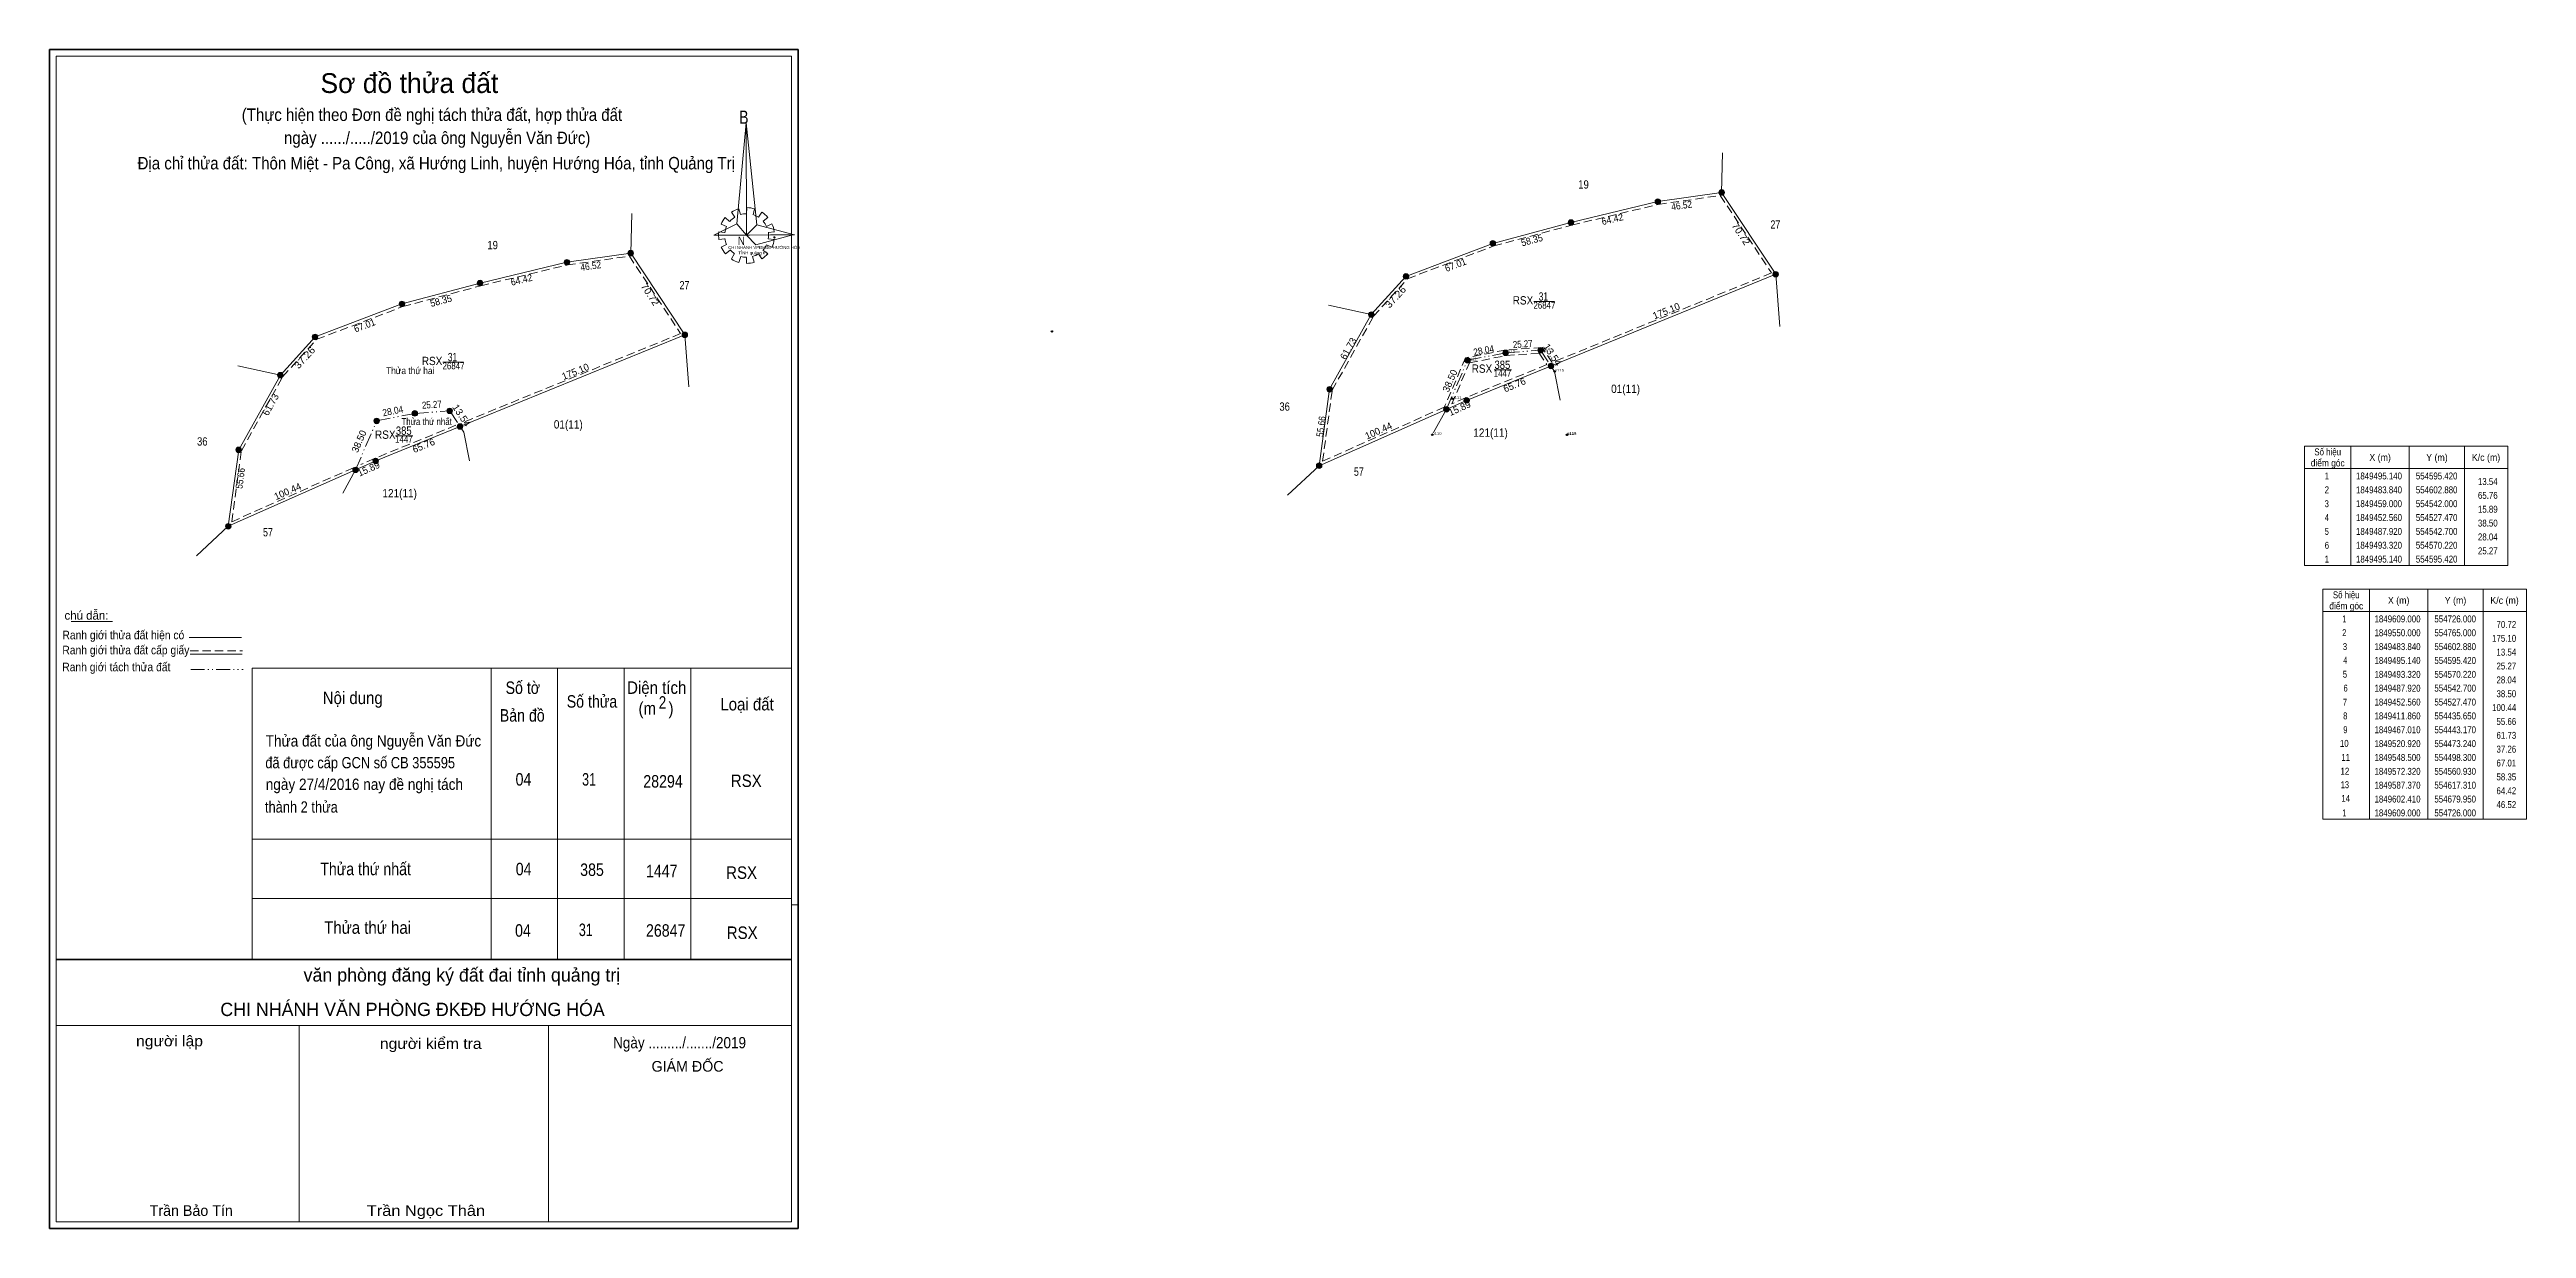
# Model space of a CAD drawing. Header units: metres. Extents: x 553520 to 555307, y 1848861 to 1849712.
import ezdxf
from ezdxf.enums import TextEntityAlignment as Align

# ---------------------------------------------------------------- set-up
doc = ezdxf.new("R2010")
doc.units = ezdxf.units.M
doc.header["$LTSCALE"] = 2
doc.header["$PDMODE"] = 32
doc.header["$PDSIZE"] = 1
doc.linetypes.add('DASH_DOUBLE_DOT', pattern=[9.2, 5, -1.2, 0.3, -1.2, 0.3, -1.2])
doc.linetypes.add('MEDIUM_DASHED', pattern=[4.5, 3, -1.5])
for name, color, linetype, lineweight in [('1', 7, 'MEDIUM_DASHED', 13), ('10', 7, 'Continuous', 13), ('2', 7, 'Continuous', 13), ('28', 7, 'Continuous', 13), ('63', 7, 'Continuous', 13)]:
    doc.layers.add(name, color=color, linetype=linetype, lineweight=lineweight)
for name, color, linetype in [('12', 7, 'Continuous'), ('6', 7, 'Continuous'), ('7', 7, 'Continuous')]:
    doc.layers.add(name, color=color, linetype=linetype)

msp = doc.modelspace()

# ---------------------------------------------------------------- hatches: boundary and pattern name
at = {"layer": '1'}
for points in [[(554597.42, 1849495.14, 1), (554593.42, 1849495.14, 1)], [(553810.454, 1849451.409, 1), (553806.454, 1849451.409, 1)], [(554544, 1849459, 1), (554540, 1849459, 1)], [(553757.034, 1849415.269, 1), (553753.034, 1849415.269, 1)]]:
    msp.add_hatch(color=256, dxfattribs=at).paths.add_polyline_path(points)
at = {"layer": '10'}
for points in [[(554681.95, 1849602.41, 1), (554677.95, 1849602.41, 1)], [(554728, 1849609, 1), (554724, 1849609, 1)], [(554619.31, 1849587.37, 1), (554615.31, 1849587.37, 1)], [(553894.984, 1849558.679, 1), (553890.984, 1849558.679, 1)], [(553941.034, 1849565.269, 1), (553937.034, 1849565.269, 1)], [(554562.93, 1849572.32, 1), (554558.93, 1849572.32, 1)], [(553832.344, 1849543.639, 1), (553828.344, 1849543.639, 1)], [(554500.3, 1849548.5, 1), (554496.3, 1849548.5, 1)], [(554767, 1849550, 1), (554763, 1849550, 1)], [(553775.964, 1849528.589, 1), (553771.964, 1849528.589, 1)], [(554475.24, 1849520.92, 1), (554471.24, 1849520.92, 1)], [(553713.334, 1849504.769, 1), (553709.334, 1849504.769, 1)], [(553980.034, 1849506.269, 1), (553976.034, 1849506.269, 1)], [(554544.7, 1849487.92, 1), (554540.7, 1849487.92, 1)], [(554572.22, 1849493.32, 1), (554568.22, 1849493.32, 1)], [(553688.274, 1849477.189, 1), (553684.274, 1849477.189, 1)], [(554445.17, 1849467.01, 1), (554441.17, 1849467.01, 1)], [(554604.88, 1849483.84, 1), (554600.88, 1849483.84, 1)], [(553785.254, 1849449.589, 1), (553781.254, 1849449.589, 1)], [(554529.47, 1849452.56, 1), (554525.47, 1849452.56, 1)], [(553757.734, 1849444.189, 1), (553753.734, 1849444.189, 1)], [(553817.914, 1849440.109, 1), (553813.914, 1849440.109, 1)], [(553658.204, 1849423.279, 1), (553654.204, 1849423.279, 1)], [(553742.504, 1849408.829, 1), (553738.504, 1849408.829, 1)], [(554437.65, 1849411.86, 1), (554433.65, 1849411.86, 1)], [(553650.684, 1849368.129, 1), (553646.684, 1849368.129, 1)]]:
    msp.add_hatch(color=256, dxfattribs=at).paths.add_polyline_path(points)

# ---------------------------------------------------------------- linework, layer by layer
at = {"layer": '1'}
for points in [[(554725.03, 1849606.84), (554761.99, 1849550.93), (554603.64, 1849486.31), (554596.44, 1849497.22), (554569.95, 1849495.31), (554541.28, 1849489.68), (554525.94, 1849454.07), (554438.12, 1849415.14), (554445.1, 1849466.37), (554474.87, 1849519.75), (554499.46, 1849546.8), (554561.55, 1849570.41), (554617.8, 1849585.43), (554680.33, 1849600.44)], [(554594.4, 1849493.06), (554599.87, 1849484.77), (554541.22, 1849460.84), (554531.33, 1849456.46), (554544.12, 1849486.16), (554570.49, 1849491.33)]]:
    msp.add_lwpolyline(points, close=True, dxfattribs=at)
for points in [[(553738.97, 1849410.34), (553651.15, 1849371.41), (553658.13, 1849422.64), (553687.9, 1849476.02), (553712.49, 1849503.07), (553774.58, 1849526.68), (553830.83, 1849541.7), (553893.36, 1849556.71), (553938.06, 1849563.11)], [(553938.06, 1849563.11), (553975.02, 1849507.2), (553816.67, 1849442.58)], [(553812.9, 1849441.04), (553754.25, 1849417.11), (553744.36, 1849412.73)]]:
    msp.add_lwpolyline(points, dxfattribs=at)
at = {"layer": '1', "linetype": 'Continuous'}
for centre in [(554595.42, 1849495.14), (553808.454, 1849451.409), (554542, 1849459), (553755.034, 1849415.269)]:
    msp.add_circle(centre, 2, dxfattribs=at)
at = {"layer": '10'}
for p, q in [((554726, 1849609), (554726.69, 1849637.59)), ((553939.03, 1849565.27), (553939.72, 1849593.86)), ((554765, 1849550), (554767.91, 1849512.39)), ((554442.47, 1849527.73), (554473.24, 1849520.92)), ((554590.44, 1849530.33), (554605.4, 1849530.33)), ((553978.03, 1849506.27), (553980.94, 1849468.66)), ((553655.5, 1849484), (553686.27, 1849477.19)), ((553803.47, 1849486.6), (553818.43, 1849486.6)), ((554561.87, 1849481.06), (554574.4, 1849481.06)), ((554527.47, 1849452.56), (554518.2, 1849435.86)), ((553769.31, 1849433.52), (553781.84, 1849433.52)), ((553740.5, 1849408.83), (553731.23, 1849392.13)), ((554412.7, 1849390.48), (554435.65, 1849411.86)), ((553625.73, 1849346.75), (553648.68, 1849368.13))]:
    msp.add_line(p, q, dxfattribs=at)
for points in [[(554435.65, 1849411.86), (554542, 1849459), (554765, 1849550), (554726, 1849609)], [(554473.24, 1849520.92), (554498.3, 1849548.5), (554560.93, 1849572.32), (554617.31, 1849587.37), (554679.95, 1849602.41), (554726, 1849609)], [(553648.68, 1849368.13), (553755.03, 1849415.27), (553978.03, 1849506.27), (553939.03, 1849565.27)], [(553686.27, 1849477.19), (553711.33, 1849504.77), (553773.96, 1849528.59), (553830.34, 1849543.64), (553892.98, 1849558.68), (553939.03, 1849565.27)], [(554435.65, 1849411.86), (554443.17, 1849467.01), (554473.24, 1849520.92)], [(553648.68, 1849368.13), (553656.2, 1849423.28), (553686.27, 1849477.19)]]:
    msp.add_lwpolyline(points, dxfattribs=at)
at = {"layer": '10', "linetype": 'DASH_DOUBLE_DOT'}
for points in [[(554527.47, 1849452.56), (554542.7, 1849487.92), (554570.22, 1849493.32), (554595.42, 1849495.14), (554602.88, 1849483.84)], [(553740.5, 1849408.83), (553755.73, 1849444.19), (553783.25, 1849449.59), (553808.45, 1849451.41), (553815.91, 1849440.11)]]:
    msp.add_lwpolyline(points, dxfattribs=at)
at = {"layer": '10'}
for centre in [(554679.95, 1849602.41), (554726, 1849609), (554617.31, 1849587.37), (553892.984, 1849558.679), (553939.034, 1849565.269), (554560.93, 1849572.32), (553830.344, 1849543.639), (554498.3, 1849548.5), (554765, 1849550), (553773.964, 1849528.589), (554473.24, 1849520.92), (553711.334, 1849504.769), (553978.034, 1849506.269), (554542.7, 1849487.92), (554570.22, 1849493.32), (553686.274, 1849477.189), (554443.17, 1849467.01), (554602.88, 1849483.84), (553783.254, 1849449.589), (554527.47, 1849452.56), (553755.734, 1849444.189), (553815.914, 1849440.109), (553656.204, 1849423.279), (553740.504, 1849408.829), (554435.65, 1849411.86), (553648.684, 1849368.129)]:
    msp.add_circle(centre, 2, dxfattribs=at)
at = {"layer": '2'}
for p, q in [((554014.04, 1849591.24), (554011.68, 1849594.8)), ((554017.05, 1849597.25), (554018.1, 1849593.02)), ((554022.55, 1849593.7), (554022.68, 1849598.07)), ((554028.3, 1849597.25), (554027.26, 1849592.88)), ((554031.18, 1849591.24), (554033.54, 1849594.8)), ((554002.52, 1849580.72), (554006.84, 1849580.04)), ((554008.15, 1849584.41), (554004.22, 1849586.05)), ((554007.1, 1849590.97), (554010.37, 1849588.1)), ((554020.45, 1849578.13), (554024.64, 1849578.13)), ((554037.86, 1849590.97), (554034.59, 1849588.24)), ((554036.94, 1849584.55), (554040.87, 1849586.46)), ((554042.7, 1849580.72), (554038.25, 1849580.04)), ((554006.84, 1849575.67), (554002.52, 1849574.99)), ((554004.22, 1849569.66), (554008.15, 1849571.57)), ((554010.77, 1849567.47), (554007.36, 1849564.74)), ((554011.68, 1849561.05), (554013.91, 1849564.88)), ((554018.36, 1849562.83), (554017.05, 1849558.59)), ((554022.55, 1849557.91), (554022.55, 1849562.14)), ((554026.87, 1849562.83), (554028.17, 1849558.73)), ((554033.54, 1849561.05), (554031.18, 1849564.74)), ((554034.33, 1849567.47), (554037.86, 1849564.88)), ((554041, 1849569.52), (554036.68, 1849571.16)), ((554038.25, 1849575.67), (554042.7, 1849574.99)), ((553535.38, 1849299.33), (553565.2, 1849299.33)), ((553620.52, 1849287.81), (553658.14, 1849287.81)), ((553621.12, 1849275.75), (553658.68, 1849275.75)), ((553665.84, 1849265.84), (554055, 1849265.84)), ((553665.84, 1849265.84), (553665.84, 1849055.55)), ((553838.29, 1849265.84), (553838.29, 1849055.55)), ((553886.29, 1849265.84), (553886.29, 1849055.55)), ((553934.29, 1849265.84), (553934.29, 1849055.55)), ((553982.29, 1849265.84), (553982.29, 1849055.55)), ((553665.84, 1849142.43), (554055, 1849142.43)), ((553665.84, 1849099.59), (554055, 1849099.59)), ((554054.97, 1849094.85), (554059.78, 1849094.85)), ((553519.76, 1849050.91), (553519.76, 1848861.38)), ((553665.84, 1849055.56), (554055, 1849055.56)), ((553524.6, 1849007.94), (554055, 1849007.94)), ((553699.76, 1849007.94), (553699.76, 1848866.22)), ((553879.76, 1849007.94), (553879.76, 1848866.22))]:
    msp.add_line(p, q, dxfattribs=at)
at = {"layer": '2', "linetype": 'MEDIUM_DASHED'}
msp.add_line((553621.12, 1849278.27), (553658.98, 1849278.27), dxfattribs=at)
at = {"layer": '2', "linetype": 'DASH_DOUBLE_DOT'}
msp.add_line((553621.66, 1849264.89), (553659.46, 1849264.89), dxfattribs=at)
at = {"layer": '2', "lineweight": 35}
msp.add_line((553524.6, 1849055.56), (554055, 1849055.56), dxfattribs=at)
at = {"layer": '2'}
for points in [[(553519.76, 1848861.38), (553519.76, 1849712.17), (554059.76, 1849712.17), (554059.76, 1848861.38)], [(553519.76, 1848861.38), (553519.76, 1849712.17), (554059.76, 1849712.17), (554059.76, 1848861.38)], [(554054.97, 1849055.56), (554054.97, 1848866.2), (553524.57, 1848866.2), (553524.57, 1849707.4), (554054.97, 1849707.4)], [(554022.28, 1849659.28), (554022.55, 1849578.27), (554015.48, 1849586.33)], [(554022.28, 1849659.28), (554022.55, 1849578.27), (554030.01, 1849585.78)], [(553998.99, 1849578.27), (554015.48, 1849586.33), (554022.55, 1849578.27)], [(554057.1, 1849578.54), (554022.55, 1849578.27), (554030.01, 1849585.78)], [(554056.84, 1849578.67), (554029.35, 1849571.3), (554022.55, 1849578.27)]]:
    msp.add_lwpolyline(points, close=True, dxfattribs=at)
at = {"layer": '2', "lineweight": 35}
msp.add_lwpolyline([(553519.77, 1849712.2), (554059.77, 1849712.2), (554059.77, 1848861.4), (553519.77, 1848861.4)], close=True, dxfattribs=at)
at = {"layer": '2'}
for centre, major_axis, start_param, end_param in [((554022.612, 1849577.983), (20.19, 0), 1.84955988, 2.13900916), ((554022.612, 1849577.983), (20.19, 0), 1.27924208, 1.56332225), ((554022.612, 1849577.983), (20.19, 0), 0.71056237, 0.99687234), ((554022.612, 1849577.983), (20.19, 0), 3.00667928, 3.29139349), ((554022.612, 1849577.983), (20.19, 0), 2.43958176, 2.72400246), ((554022.612, 1849577.983), (15.823, 0), 2.72368549, 3.01515824), ((554022.612, 1849577.983), (15.823, 0), 2.13373541, 2.44496261), ((554022.612, 1849577.983), (15.823, 0), 1.56985589, 1.85611068), ((554022.612, 1849577.983), (15.823, 0), 1.00270906, 1.2755622), ((554022.612, 1849577.983), (15.823, 0), 0.42678376, 0.70646463), ((554022.612, 1849577.983), (15.823, 0), 6.13558388, 6.41618463), ((554022.612, 1849577.983), (20.19, 0), 0.1390515, 0.43393316), ((554022.612, 1849577.983), (20.19, 0), 3.56988637, 3.85691866), ((554022.612, 1849577.983), (15.823, 0), 3.28229955, 3.56105054), ((554022.612, 1849577.983), (15.823, 0), 3.86077574, 4.13258255), ((554022.497, 1849577.863), (20.19, 0), 4.1470906, 4.43659307), ((554022.612, 1849577.983), (15.823, 0), 4.43854677, 4.71314001), ((554022.612, 1849577.983), (20.19, 0), 4.71301008, 4.99761054), ((554022.612, 1849577.983), (15.823, 0), 4.99087134, 5.28933161), ((554022.612, 1849577.983), (20.19, 0), 5.28561416, 5.56798705), ((554022.612, 1849577.983), (15.823, 0), 5.56137327, 5.83951437), ((554022.612, 1849577.983), (20.19, 0), 5.85230288, 6.13839648)]:
    msp.add_ellipse(centre, major_axis=major_axis, ratio=0.995001, start_param=start_param, end_param=end_param, dxfattribs=at)
msp.add_point((554042.7, 1849576.63), dxfattribs=at)
at = {"layer": '28'}
for p, q in [((554605.52, 1849479.85), (554609.6, 1849459.2)), ((553818.55, 1849436.12), (553822.63, 1849415.47))]:
    msp.add_line(p, q, dxfattribs=at)
at = {"layer": '6'}
msp.add_point((554242.84, 1849508.76), dxfattribs=at)
at = {"layer": '63'}
for p, q in [((554605.52, 1849479.85), (554602.88, 1849483.84)), ((553818.55, 1849436.12), (553815.91, 1849440.11)), ((555180.02, 1849425.84), (555180.02, 1849339.84)), ((555222.02, 1849425.84), (555222.02, 1849339.84)), ((555262.02, 1849425.84), (555262.02, 1849339.84)), ((555146.42, 1849409.84), (555293.22, 1849409.84)), ((555193.4, 1849322.68), (555193.4, 1849156.68)), ((555235.4, 1849322.68), (555235.4, 1849156.68)), ((555275.4, 1849322.68), (555275.4, 1849156.68)), ((555159.8, 1849306.68), (555306.6, 1849306.68))]:
    msp.add_line(p, q, dxfattribs=at)
for points in [[(555146.42, 1849425.84), (555293.22, 1849425.84), (555293.22, 1849339.84), (555146.42, 1849339.84)], [(555159.8, 1849322.68), (555306.6, 1849322.68), (555306.6, 1849156.68), (555159.8, 1849156.68)]]:
    msp.add_lwpolyline(points, close=True, dxfattribs=at)
at = {"layer": '7'}
for p in [(554542.7, 1849487.92), (554570.22, 1849493.32), (554595.42, 1849495.14), (554605.52, 1849479.85), (554531.69, 1849460.16), (554517.28, 1849434.2), (554614.46, 1849434.21), (554614.55, 1849434.12)]:
    msp.add_point(p, dxfattribs=at)

# ---------------------------------------------------------------- texts
at = {"layer": '1', "width": 0.85}
for s, p in [('26847', (554598.16, 1849525.15)), ('26847', (553811.19, 1849481.41)), ('1447', (554567.95, 1849476.02)), ('1447', (553775.39, 1849428.47))]:
    msp.add_text(s, height=5, dxfattribs=at).set_placement(p, align=Align.CENTER)
at = {"layer": '10'}
for s, width, p in [('19', 0.85, (554626.38, 1849611.82)), ('27', 0.8, (554764.77, 1849582.9)), ('19', 0.85, (553839.41, 1849568.08)), ('27', 0.8, (553977.8, 1849539.16)), ('RSX', 0.9, (554582.69, 1849528.19)), ('31', 0.75, (554597.425, 1849530.97)), ('RSX', 0.9, (553795.72, 1849484.45)), ('31', 0.75, (553810.455, 1849487.23)), ('385', 0.85, (554567.84, 1849481.7)), ('RSX', 0.9, (554553.11, 1849478.92)), ('01(11)', 0.9, (554656.71, 1849464.34)), ('36', 0.85, (554410.75, 1849451.54)), ('RSX', 0.9, (553761.97, 1849431.25)), ('385', 0.85, (553775.28, 1849434.15)), ('01(11)', 0.9, (553893.98, 1849438.67)), ('121(11)', 0.9, (554559.305, 1849432.73)), ('36', 0.85, (553629.96, 1849426.35)), ('57', 0.8, (554464.3, 1849404.58)), ('121(11)', 0.9, (553772.335, 1849388.99)), ('57', 0.8, (553677.33, 1849360.84))]:
    msp.add_text(s, height=6, dxfattribs=dict(at, width=width)).set_placement(p, align=Align.CENTER)
at = {"layer": '12', "width": 1.25}
for s, p in [('p112', (554542.7, 1849487.92)), ('p113', (554570.22, 1849493.32)), ('p114', (554595.42, 1849495.14)), ('p115', (554605.52, 1849479.85)), ('p111', (554531.69, 1849460.16)), ('p110', (554517.28, 1849434.2)), ('p117', (554614.46, 1849434.21)), ('p116', (554614.55, 1849434.12))]:
    msp.add_text(s, height=1.8, dxfattribs=at).set_placement(p)
at = {"layer": '2'}
msp.add_text('Sơ đồ thửa đất', height=14.28, dxfattribs=at).set_placement((553779.345, 1849680.82), align=Align.CENTER)
for s, height, width, p in [('(Thực hiện theo Đơn đề nghị tách thửa đất, hợp thửa đất ', 9, 0.9, (553797.125, 1849660.66)), ('ngày ....../...../2019 của ông Nguyễn Văn Đức)', 9, 0.9, (553799.41, 1849643.98)), ('Địa chỉ thửa đất: Thôn Miệt - Pa Công, xã Hướng Linh, huyện Hướng Hóa, tỉnh Quảng Trị', 9, 0.9, (553798.75, 1849625.68)), ('Thửa thứ hai', 5, 0.9, (553779.955, 1849477.96)), ('Thửa thứ nhất', 5, 0.85, (553791.825, 1849441.21)), ('Ngày ........./......./2019', 8.1, 0.9, (553974.255, 1848991.42))]:
    msp.add_text(s, height=height, dxfattribs=dict(at, width=width)).set_placement(p, align=Align.CENTER)
for s, height, width, p in [('B', 9.508, 0.8, (554017.23, 1849658.61)), ('N', 5.942, 0.9, (554016.27, 1849571.19)), ('CHI NHÁNH VPĐKĐĐ-HƯỚNG HÓA', 2.249, 0.95, (554009.37, 1849568.19)), ('TỈNH quảng trị', 2.25, 1.05, (554016.63, 1849564.29)), ('Ranh giới thửa đất hiện có ', 6.172, 0.9, (553529.07, 1849286.6)), ('Ranh giới thửa đất cấp giấy', 6.172, 0.9, (553529.01, 1849275.74)), ('Ranh giới tách thửa đất', 6.172, 0.9, (553528.95, 1849263.5)), ('Số tờ', 9, 0.85, (553848.75, 1849247.14)), ('Diện tích', 9, 0.9, (553936.41, 1849247.2)), ('Nội dung', 9, 0.9, (553716.81, 1849239.82)), ('Bản đồ', 9, 0.85, (553844.55, 1849227.16)), ('Số thửa', 9, 0.85, (553892.85, 1849237.24)), ('(m   )', 9, 0.9, (553944.63, 1849232.26)), ('2', 9, 0.8, (553959.27, 1849236.52)), ('Loại đất', 9, 0.9, (554003.67, 1849235.26)), ('Thửa đất của ông Nguyễn Văn Đức', 8.15, 0.9, (553675.7, 1849209.2)), ('đã được cấp GCN số CB 355595', 8.15, 0.85, (553675.41, 1849193.48)), ('ngày 27/4/2016 nay đề nghị tách', 8.15, 0.9, (553675.71, 1849177.89)), ('04', 9, 0.85, (553855.95, 1849181.02)), ('31', 9, 0.75, (553903.95, 1849181.02)), ('28294', 9, 0.85, (553948.11, 1849179.58)), ('RSX', 9, 0.9, (554011.23, 1849180)), ('thành 2 thửa', 8.15, 0.85, (553675.17, 1849161.48)), ('Thửa thứ nhất', 9, 0.85, (553715.01, 1849116.34)), ('04', 9, 0.85, (553856.07, 1849116.28)), ('385', 9, 0.85, (553902.57, 1849115.8)), ('1447', 9, 0.85, (553950.03, 1849114.84)), ('RSX', 9, 0.9, (554007.87, 1849113.7)), ('Thửa thứ hai', 9, 0.9, (553717.89, 1849074.04)), ('04', 9, 0.85, (553855.59, 1849071.94)), ('31', 9, 0.75, (553901.61, 1849072.42)), ('26847', 9, 0.85, (553950.03, 1849071.94)), ('RSX', 9, 0.9, (554008.29, 1849070.32))]:
    msp.add_text(s, height=height, dxfattribs=dict(at, width=width)).set_placement(p)
msp.add_text('chú dẫn:', height=6.172, dxfattribs=at).set_placement((553530.57, 1849300.76))
for s, height, p in [('văn phòng đăng ký đất đai tỉnh quảng trị', 9.6, (553931.43, 1849039.54)), ('CHI NHÁNH VĂN PHÒNG ĐKĐĐ HƯỚNG HÓA', 9.6, (553920.28, 1849014.7)), ('GIÁM ĐỐC', 7.68, (554005.99, 1848974.56)), ('Trần Bảo Tín', 7.68, (553651.95, 1848870.46))]:
    msp.add_text(s, height=height, dxfattribs=at).set_placement(p, align=Align.RIGHT)
for s, width, p in [('người lập', 1.1, (553630.44, 1848992.86)), ('người kiểm tra', 1.1, (553831.42, 1848991)), ('Trần Ngọc Thân', 1.15, (553833.95, 1848870.46))]:
    msp.add_text(s, height=7.68, dxfattribs=dict(at, width=width)).set_placement(p, align=Align.RIGHT)
at = {"layer": '63'}
for s, rotation, width, p in [('64.42', 13.501, 0.95, (554647.786, 1849587.316)), ('46.52', 8.144, 0.9, (554697.511, 1849597.189)), ('58.35', 14.946, 0.95, (554589.76, 1849572.183)), ('70.72', 303.465, 1.05, (554737.866, 1849577.764)), ('46.52', 8.144, 0.9, (553910.541, 1849553.449)), ('67.01', 20.823, 0.95, (554534.901, 1849554.453)), ('64.42', 13.501, 0.95, (553860.816, 1849543.576)), ('70.72', 303.465, 1.05, (553950.896, 1849534.024)), ('37.26', 47.741, 1.1, (554492.635, 1849531.869)), ('58.35', 14.946, 0.95, (553802.785, 1849528.442)), ('67.01', 20.823, 0.95, (553747.931, 1849510.713)), ('37.26', 47.741, 1.1, (553705.669, 1849488.134)), ('28.04', 11.102, 0.9, (554554.844, 1849492.654)), ('25.27', 4.131, 0.85, (554582.685, 1849497.19)), ('13.54', 303.432, 1.05, (554601.873, 1849490.527)), ('28.04', 11.102, 0.9, (553767.874, 1849448.914)), ('25.27', 4.131, 0.85, (553795.715, 1849453.45)), ('13.54', 303.432, 1.05, (553814.907, 1849446.782)), ('55.66', 82.235, 0.9, (554439.456, 1849439.777)), ('55.66', 82.235, 0.9, (553659.846, 1849402.457))]:
    msp.add_text(s, height=5, rotation=rotation, dxfattribs=dict(at, width=width)).set_placement(p, align=Align.CENTER)
for s, rotation, p in [('175.10', 22.2, (554687.02, 1849521.211)), ('61.73', 60.848, (554458.887, 1849495.172)), ('175.10', 22.2, (553900.05, 1849477.471)), ('38.50', 66.698, (554532.292, 1849472.176)), ('65.76', 22.196, (554577.521, 1849467.816)), ('61.73', 60.848, (553681.414, 1849454.757)), ('15.89', 23.904, (554537.942, 1849451.058)), ('38.50', 66.698, (553745.322, 1849428.436)), ('100.44', 23.906, (554479.482, 1849434.787)), ('65.76', 22.196, (553790.551, 1849424.076)), ('100.44', 23.906, (553692.512, 1849391.047)), ('15.89', 23.904, (553750.972, 1849407.318))]:
    msp.add_text(s, height=5, rotation=rotation, dxfattribs=at).set_placement(p, align=Align.CENTER)
for s, width, p in [('điểm góc', 0.9, (555163.225, 1849411.34)), ('Số hiệu', 0.85, (555163.215, 1849419.34)), ('X (m)', 0.95, (555201.02, 1849415.34)), ('Y (m)', 0.95, (555242.02, 1849415.34)), ('K/c (m)', 0.95, (555277.425, 1849415.34)), (' 1', 0.75, (555161.82, 1849401.94)), ('1849495.140', 0.85, (555200.22, 1849401.94)), ('554595.420', 0.85, (555241.815, 1849401.94)), (' 3', 0.8, (555161.825, 1849381.94)), (' 2', 0.85, (555161.82, 1849391.94)), ('1849483.840', 0.85, (555200.22, 1849391.94)), ('1849459.000', 0.85, (555200.22, 1849381.94)), ('554602.880', 0.85, (555241.815, 1849391.94)), ('554542.000', 0.85, (555241.815, 1849381.94)), (' 4', 0.85, (555161.82, 1849371.94)), (' 5', 0.8, (555161.825, 1849361.94)), ('1849452.560', 0.85, (555200.22, 1849371.94)), ('1849487.920', 0.85, (555200.22, 1849361.94)), ('554527.470', 0.85, (555241.815, 1849371.94)), ('554542.700', 0.85, (555241.815, 1849361.94)), (' 6', 0.85, (555161.825, 1849351.94)), (' 1', 0.75, (555161.82, 1849341.94)), ('1849493.320', 0.85, (555200.22, 1849351.94)), ('1849495.140', 0.85, (555200.22, 1849341.94)), ('554570.220', 0.85, (555241.815, 1849351.94)), ('554595.420', 0.85, (555241.815, 1849341.94)), ('điểm góc', 0.9, (555176.605, 1849308.18)), ('Số hiệu', 0.85, (555176.595, 1849316.18)), ('X (m)', 0.95, (555214.4, 1849312.18)), ('Y (m)', 0.95, (555255.4, 1849312.18)), ('K/c (m)', 0.95, (555290.805, 1849312.18)), ('2', 0.8, (555175.2, 1849288.92)), ('1', 0.65, (555175.2, 1849298.78)), ('1849609.000', 0.85, (555213.6, 1849298.78)), ('1849550.000', 0.85, (555213.6, 1849288.78)), ('554726.000', 0.85, (555255.195, 1849298.78)), ('554765.000', 0.85, (555255.195, 1849288.78)), ('3', 0.75, (555175.675, 1849278.82)), ('4', 0.8, (555175.9, 1849268.96)), ('1849483.840', 0.85, (555213.6, 1849278.78)), ('1849495.140', 0.85, (555213.6, 1849268.78)), ('554602.880', 0.85, (555255.195, 1849278.78)), ('554595.420', 0.85, (555255.195, 1849268.78)), ('5', 0.75, (555175.665, 1849258.86)), ('1849493.320', 0.85, (555213.6, 1849258.78)), ('554570.220', 0.85, (555255.195, 1849258.78)), ('7', 0.75, (555175.65, 1849238.66)), ('6', 0.8, (555176.135, 1849248.88)), ('1849487.920', 0.85, (555213.6, 1849248.78)), ('1849452.560', 0.85, (555213.6, 1849238.78)), ('554542.700', 0.85, (555255.195, 1849248.78)), ('554527.470', 0.85, (555255.195, 1849238.78)), ('8', 0.75, (555175.88, 1849228.8)), ('9', 0.8, (555175.99, 1849218.82)), ('1849411.860', 0.85, (555213.6, 1849228.78)), ('1849467.010', 0.85, (555213.6, 1849218.78)), ('554435.650', 0.85, (555255.195, 1849228.78)), ('554443.170', 0.85, (555255.195, 1849218.78)), ('10', 0.85, (555175.15, 1849208.96)), ('11', 0.75, (555176.21, 1849198.86)), ('1849520.920', 0.85, (555213.6, 1849208.78)), ('1849548.500', 0.85, (555213.6, 1849198.78)), ('554473.240', 0.85, (555255.195, 1849208.78)), ('554498.300', 0.85, (555255.195, 1849198.78)), ('12', 0.85, (555175.61, 1849188.88)), ('13', 0.8, (555175.615, 1849179.14)), ('1849572.320', 0.85, (555213.6, 1849188.78)), ('1849587.370', 0.85, (555213.6, 1849178.78)), ('554560.930', 0.85, (555255.195, 1849188.78)), ('554617.310', 0.85, (555255.195, 1849178.78)), ('14', 0.85, (555176.2, 1849169.28)), ('1849602.410', 0.85, (555213.6, 1849168.78)), ('554679.950', 0.85, (555255.195, 1849168.78)), ('1', 0.65, (555175.2, 1849158.78)), ('1849609.000', 0.85, (555213.6, 1849158.78)), ('554726.000', 0.85, (555255.195, 1849158.78))]:
    msp.add_text(s, height=5, dxfattribs=dict(at, width=width)).set_placement(p, align=Align.CENTER)
at = {"layer": '63', "width": 0.85}
for s, p in [('13.54', (555285.82, 1849397.94)), ('65.76', (555285.82, 1849387.94)), ('15.89', (555285.82, 1849377.94)), ('38.50', (555285.82, 1849367.94)), ('28.04', (555285.82, 1849357.94)), ('25.27', (555285.82, 1849347.94)), ('70.72', (555299.2, 1849294.78)), ('175.10', (555299.2, 1849284.78)), ('13.54', (555299.2, 1849274.78)), ('25.27', (555299.2, 1849264.78)), ('28.04', (555299.2, 1849254.78)), ('100.44', (555299.2, 1849234.78)), ('38.50', (555299.2, 1849244.78)), ('55.66', (555299.2, 1849224.78)), ('61.73', (555299.2, 1849214.78)), ('37.26', (555299.2, 1849204.78)), ('58.35', (555299.2, 1849184.78)), ('67.01', (555299.2, 1849194.78)), ('46.52', (555299.2, 1849164.78)), ('64.42', (555299.2, 1849174.78))]:
    msp.add_text(s, height=5, dxfattribs=at).set_placement(p, align=Align.RIGHT)

doc.saveas('drawing.dxf')
